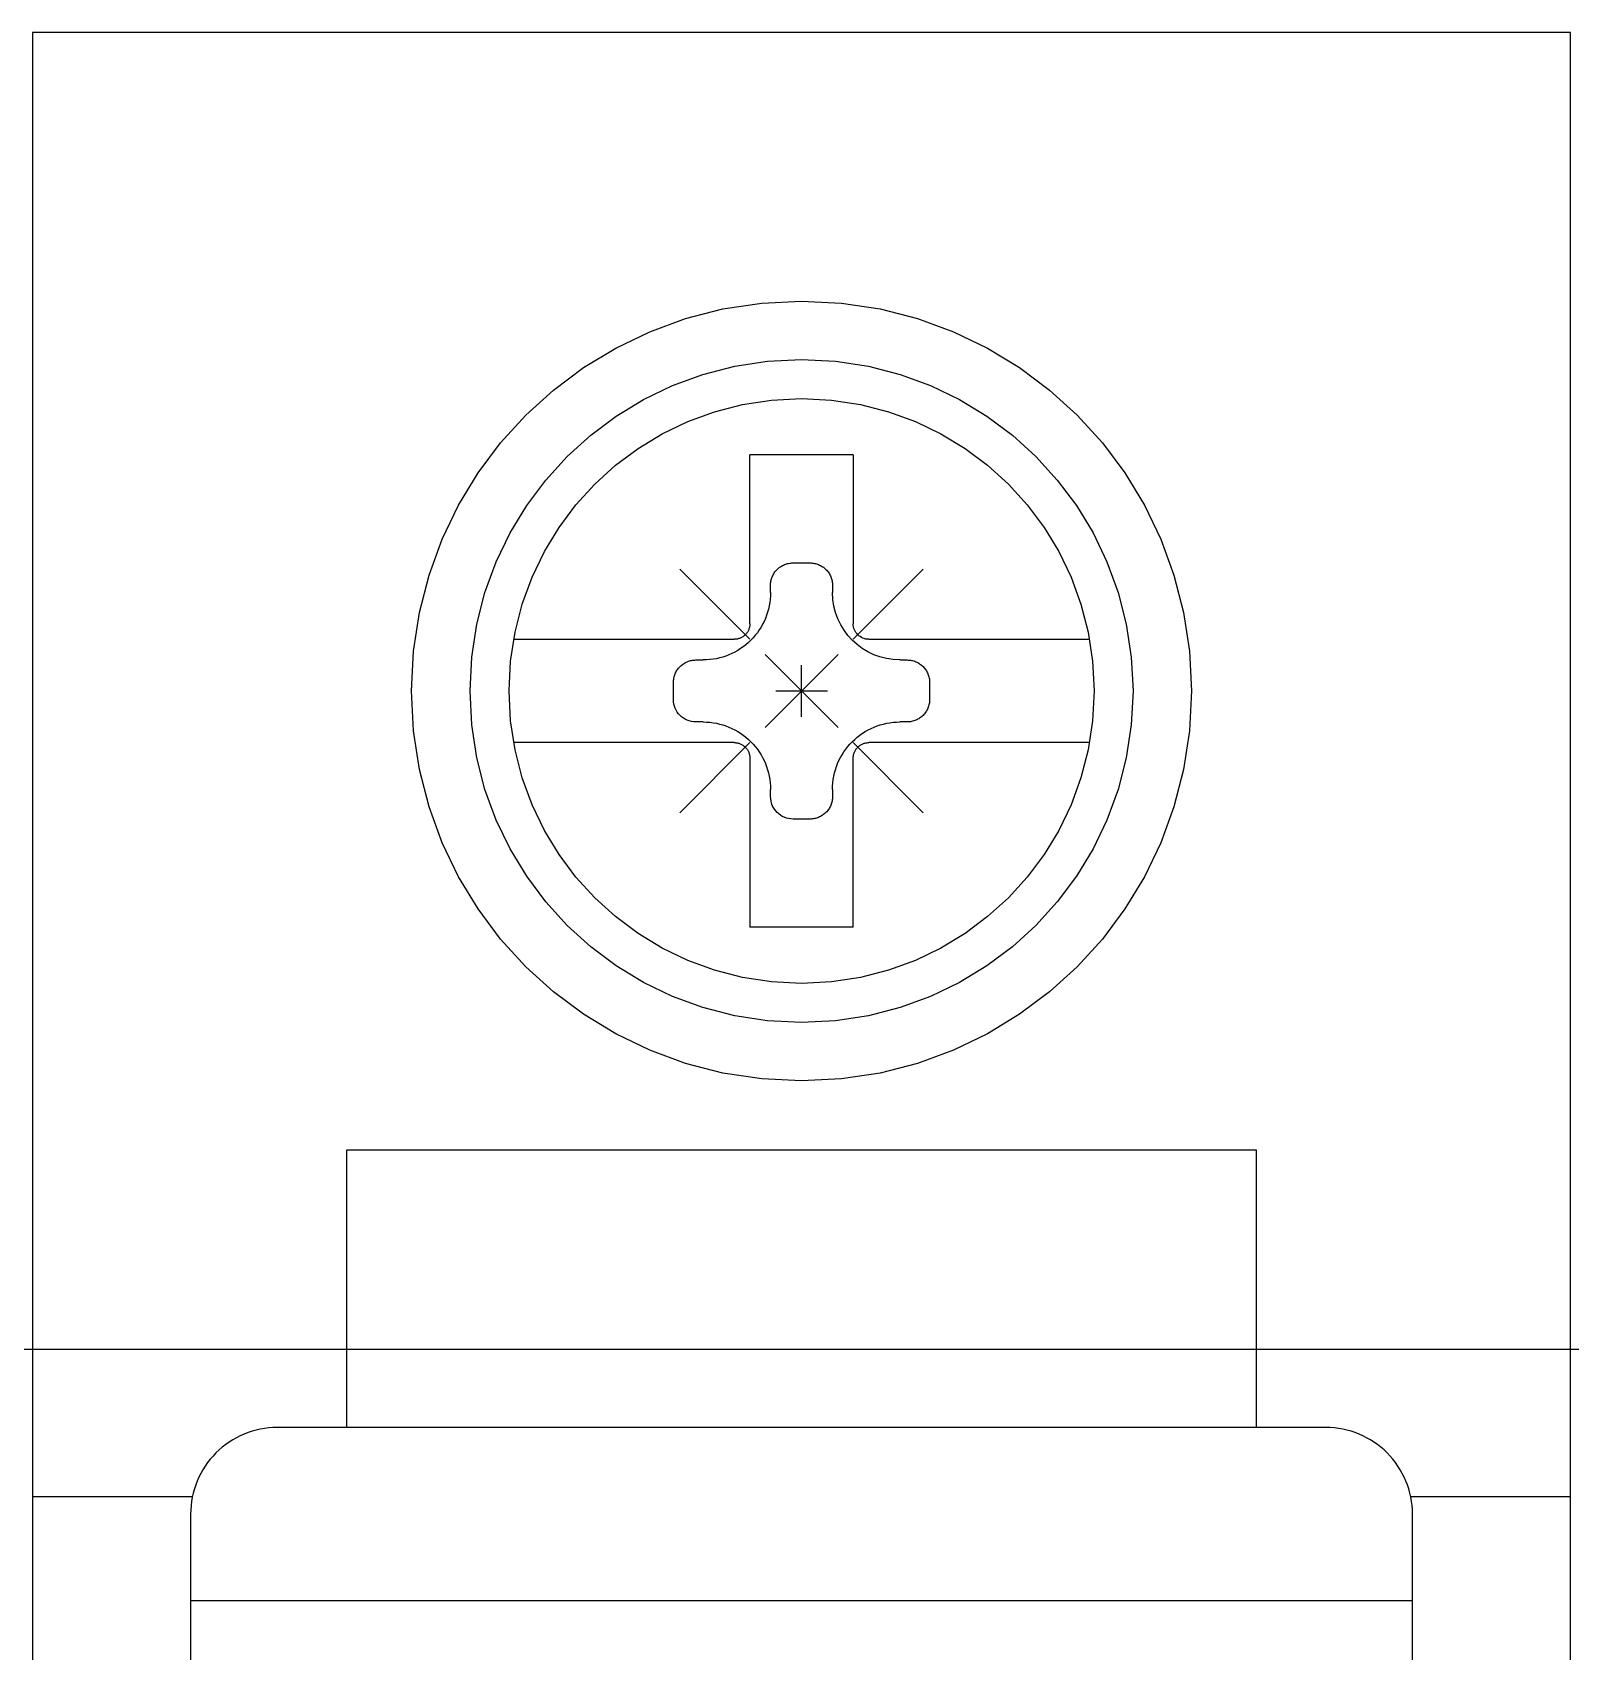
# Model space of a CAD drawing. Header units: millimetres. Extents: x -4798 to 103231, y 23514 to 54248.
# Drawn here: x -942.01 to -924.04, y 41265.36 to 41284.28 of the extents above; entities that cross this region are included whole.
import ezdxf

# ---------------------------------------------------------------- set-up
doc = ezdxf.new("R2010")
doc.units = ezdxf.units.MM
doc.header["$LTSCALE"] = 3
doc.layers.add('@.VISIBLE', color=7, linetype='Continuous')

# ---------------------------------------------------------------- blocks, each defined once
blk = doc.blocks.new('*U78')
at = {"layer": '@.VISIBLE'}
blk.add_line((28, 25), (678, 25), dxfattribs=at)
blk = doc.blocks.new('*U40')
for p, q in [((-26.958, 0), (-26.958, 79.4816)), ((-26.958, 79.4816), (-8.986, 79.4816)), ((-8.986, 79.4816), (-8.986, 0)), ((-18.8904, 76.2504), (-19.3271, 76.1382)), ((-18.438, 76.3194), (-18.8904, 76.2504)), ((-17.972, 76.3428), (-18.438, 76.3194)), ((-17.5063, 76.3194), (-17.972, 76.3428)), ((-17.972, 76.3428), (-17.972, 76.3428)), ((-17.0538, 76.2504), (-17.5063, 76.3194)), ((-16.6173, 76.1382), (-17.0538, 76.2504)), ((-19.3271, 76.1382), (-19.7456, 75.9849)), ((-16.1986, 75.9849), (-16.6173, 76.1382)), ((-19.7456, 75.9849), (-20.144, 75.7931)), ((-15.8004, 75.7931), (-16.1986, 75.9849)), ((-20.144, 75.7931), (-20.5196, 75.5649)), ((-15.4247, 75.5649), (-15.8004, 75.7931)), ((-20.5196, 75.5649), (-20.8704, 75.3026)), ((-18.7526, 75.5808), (-19.1238, 75.4854)), ((-18.3681, 75.6395), (-18.7526, 75.5808)), ((-17.972, 75.6594), (-18.3681, 75.6395)), ((-17.5762, 75.6395), (-17.972, 75.6594)), ((-17.972, 75.6594), (-17.972, 75.6594)), ((-17.1916, 75.5808), (-17.5762, 75.6395)), ((-16.8205, 75.4854), (-17.1916, 75.5808)), ((-15.074, 75.3026), (-15.4247, 75.5649)), ((-20.8704, 75.3026), (-21.1938, 75.0084)), ((-19.4796, 75.3551), (-19.8183, 75.1921)), ((-19.1238, 75.4854), (-19.4796, 75.3551)), ((-16.4646, 75.3551), (-16.8205, 75.4854)), ((-16.1262, 75.1921), (-16.4646, 75.3551)), ((-14.7503, 75.0084), (-15.074, 75.3026)), ((-19.8183, 75.1921), (-20.1375, 74.998)), ((-18.6609, 75.1343), (-18.9884, 75.0502)), ((-18.3216, 75.1862), (-18.6609, 75.1343)), ((-17.972, 75.2037), (-18.3216, 75.1862)), ((-17.6227, 75.1862), (-17.972, 75.2037)), ((-17.972, 75.2037), (-17.972, 75.2037)), ((-17.2834, 75.1343), (-17.6227, 75.1862)), ((-16.956, 75.0502), (-17.2834, 75.1343)), ((-15.8069, 74.998), (-16.1262, 75.1921)), ((-21.1938, 75.0084), (-21.488, 74.685)), ((-20.1375, 74.998), (-20.4357, 74.7751)), ((-19.3023, 74.9352), (-19.6011, 74.7914)), ((-18.9884, 75.0502), (-19.3023, 74.9352)), ((-16.642, 74.9352), (-16.956, 75.0502)), ((-16.3434, 74.7914), (-16.642, 74.9352)), ((-15.5087, 74.7751), (-15.8069, 74.998)), ((-14.4564, 74.6849), (-14.7503, 75.0084)), ((-20.4357, 74.7751), (-20.7106, 74.5251)), ((-19.6011, 74.7914), (-19.8828, 74.6202)), ((-16.0615, 74.6202), (-16.3434, 74.7914)), ((-15.2336, 74.5251), (-15.5087, 74.7751)), ((-21.488, 74.685), (-21.7503, 74.3342)), ((-19.8828, 74.6202), (-20.1459, 74.4236)), ((-15.7984, 74.4236), (-16.0615, 74.6202)), ((-14.194, 74.3341), (-14.4564, 74.6849)), ((-20.7106, 74.5251), (-20.9606, 74.2502)), ((-20.1459, 74.4236), (-20.3884, 74.2029)), ((-18.5753, 74.5444), (-18.5753, 72.5724)), ((-18.5753, 74.5444), (-17.3687, 74.5444)), ((-17.3687, 72.5724), (-17.3687, 74.5444)), ((-15.5557, 74.2029), (-15.7984, 74.4236)), ((-14.9837, 74.2502), (-15.2336, 74.5251)), ((-21.7503, 74.3342), (-21.9785, 73.9586)), ((-20.9606, 74.2502), (-21.1835, 73.952)), ((-20.3884, 74.2029), (-20.6091, 73.9604)), ((-15.3352, 73.9604), (-15.5557, 74.2029)), ((-14.7607, 73.952), (-14.9837, 74.2502)), ((-13.9658, 73.9585), (-14.194, 74.3341)), ((-21.9785, 73.9586), (-22.1703, 73.5602)), ((-21.1835, 73.952), (-21.3776, 73.6328)), ((-20.6091, 73.9604), (-20.8057, 73.6973)), ((-15.1385, 73.6973), (-15.3352, 73.9604)), ((-14.5668, 73.6328), (-14.7607, 73.952)), ((-13.7738, 73.5601), (-13.9658, 73.9585)), ((-21.3776, 73.6328), (-21.5406, 73.2941)), ((-20.8057, 73.6973), (-20.9769, 73.4156)), ((-14.9674, 73.4156), (-15.1385, 73.6973)), ((-14.4036, 73.2941), (-14.5668, 73.6328)), ((-22.1703, 73.5602), (-22.3236, 73.1417)), ((-20.9769, 73.4156), (-21.1207, 73.1168)), ((-14.8234, 73.1168), (-14.9674, 73.4156)), ((-13.6207, 73.1416), (-13.7738, 73.5601)), ((-21.5406, 73.2941), (-21.6709, 72.9383)), ((-18.2379, 73.2237), (-18.2478, 73.2153)), ((-18.2278, 73.2318), (-18.2379, 73.2237)), ((-18.2172, 73.239), (-18.2278, 73.2318)), ((-18.2065, 73.246), (-18.2172, 73.239)), ((-18.1953, 73.2523), (-18.2065, 73.246)), ((-18.1838, 73.258), (-18.1953, 73.2523)), ((-18.172, 73.2631), (-18.1838, 73.258)), ((-18.1601, 73.2679), (-18.172, 73.2631)), ((-18.1479, 73.2718), (-18.1601, 73.2679)), ((-18.1356, 73.2753), (-18.1479, 73.2718)), ((-18.123, 73.278), (-18.1356, 73.2753)), ((-18.1104, 73.2803), (-18.123, 73.278)), ((-18.0975, 73.2818), (-18.1104, 73.2803)), ((-18.0846, 73.2827), (-18.0975, 73.2818)), ((-18.0715, 73.283), (-18.0846, 73.2827)), ((-17.8724, 73.283), (-18.0715, 73.283)), ((-18.0715, 73.283), (-18.0715, 73.283)), ((-17.8595, 73.2827), (-17.8724, 73.283)), ((-17.8465, 73.2818), (-17.8595, 73.2827)), ((-17.8338, 73.2803), (-17.8465, 73.2818)), ((-17.821, 73.278), (-17.8338, 73.2803)), ((-17.8086, 73.2753), (-17.821, 73.278)), ((-17.7962, 73.2718), (-17.8086, 73.2753)), ((-17.7841, 73.2679), (-17.7962, 73.2718)), ((-17.772, 73.2631), (-17.7841, 73.2679)), ((-17.7604, 73.258), (-17.772, 73.2631)), ((-17.7489, 73.2523), (-17.7604, 73.258)), ((-17.7378, 73.246), (-17.7489, 73.2523)), ((-17.7268, 73.239), (-17.7378, 73.246)), ((-17.7164, 73.2318), (-17.7268, 73.239)), ((-17.7061, 73.2237), (-17.7164, 73.2318)), ((-17.6963, 73.2153), (-17.7061, 73.2237)), ((-14.2734, 72.9383), (-14.4036, 73.2941)), ((-22.3236, 73.1417), (-22.4358, 72.705)), ((-21.1207, 73.1168), (-21.2357, 72.8029)), ((-19.3943, 73.2092), (-18.5754, 72.3902)), ((-18.3337, 73.0337), (-18.334, 73.0206)), ((-18.3328, 73.0466), (-18.3337, 73.0337)), ((-18.3313, 73.0595), (-18.3328, 73.0466)), ((-18.329, 73.0721), (-18.3313, 73.0595)), ((-18.3263, 73.0847), (-18.329, 73.0721)), ((-18.3228, 73.097), (-18.3263, 73.0847)), ((-18.3189, 73.1092), (-18.3228, 73.097)), ((-18.3141, 73.1211), (-18.3189, 73.1092)), ((-18.309, 73.1329), (-18.3141, 73.1211)), ((-18.3033, 73.1444), (-18.309, 73.1329)), ((-18.297, 73.1556), (-18.3033, 73.1444)), ((-18.29, 73.1663), (-18.297, 73.1556)), ((-18.2827, 73.1769), (-18.29, 73.1663)), ((-18.2746, 73.187), (-18.2827, 73.1769)), ((-18.2662, 73.1969), (-18.2746, 73.187)), ((-18.2571, 73.2062), (-18.2662, 73.1969)), ((-18.2478, 73.2153), (-18.2571, 73.2062)), ((-18.2571, 73.2062), (-18.2571, 73.2062)), ((-17.6868, 73.2062), (-17.6963, 73.2153)), ((-17.6779, 73.1969), (-17.6868, 73.2062)), ((-17.6868, 73.2062), (-17.6868, 73.2062)), ((-17.6695, 73.187), (-17.6779, 73.1969)), ((-17.6616, 73.1769), (-17.6695, 73.187)), ((-17.6541, 73.1663), (-17.6616, 73.1769)), ((-17.6473, 73.1556), (-17.6541, 73.1663)), ((-17.641, 73.1444), (-17.6473, 73.1556)), ((-17.6353, 73.1329), (-17.641, 73.1444)), ((-17.63, 73.1211), (-17.6353, 73.1329)), ((-17.6255, 73.1092), (-17.63, 73.1211)), ((-17.6214, 73.097), (-17.6255, 73.1092)), ((-17.6181, 73.0847), (-17.6214, 73.097)), ((-17.6151, 73.0721), (-17.6181, 73.0847)), ((-17.613, 73.0595), (-17.6151, 73.0721)), ((-17.6113, 73.0466), (-17.613, 73.0595)), ((-17.6104, 73.0337), (-17.6113, 73.0466)), ((-17.6099, 73.0206), (-17.6104, 73.0337)), ((-17.3685, 72.3902), (-16.5497, 73.2092)), ((-14.7087, 72.8029), (-14.8234, 73.1168)), ((-13.5083, 72.7049), (-13.6207, 73.1416)), ((-21.6709, 72.9383), (-21.7663, 72.5671)), ((-18.3501, 72.7775), (-18.3382, 72.8557)), ((-18.3382, 72.8557), (-18.334, 72.936)), ((-18.334, 73.0206), (-18.334, 72.936)), ((-17.6099, 72.936), (-17.6099, 73.0206)), ((-17.6099, 73.0206), (-17.6099, 73.0206)), ((-17.6099, 72.936), (-17.6099, 72.936)), ((-17.6099, 72.936), (-17.609, 72.8971)), ((-17.609, 72.8971), (-17.6062, 72.8583)), ((-17.6062, 72.8583), (-17.6014, 72.8199)), ((-14.1779, 72.5671), (-14.2734, 72.9383)), ((-22.4358, 72.705), (-22.5049, 72.2526)), ((-21.2357, 72.8029), (-21.3198, 72.4754)), ((-18.396, 72.6296), (-18.3696, 72.7021)), ((-18.3696, 72.7021), (-18.3501, 72.7775)), ((-17.6014, 72.8199), (-17.5948, 72.7818)), ((-17.5948, 72.7818), (-17.5864, 72.7443)), ((-17.5864, 72.7443), (-17.5761, 72.7072)), ((-17.5761, 72.7072), (-17.5641, 72.6708)), ((-17.5641, 72.6708), (-17.5501, 72.6348)), ((-14.6244, 72.4754), (-14.7087, 72.8029)), ((-13.4393, 72.2525), (-13.5083, 72.7049)), ((-21.7663, 72.5671), (-21.8249, 72.1826)), ((-21.3198, 72.4754), (-21.3717, 72.1361)), ((-18.6172, 72.4567), (-18.6067, 72.4707)), ((-18.6067, 72.4707), (-18.5976, 72.4858)), ((-18.5976, 72.4858), (-18.5898, 72.5016)), ((-18.5898, 72.5016), (-18.5837, 72.5185)), ((-18.5837, 72.5185), (-18.5791, 72.5359)), ((-18.5791, 72.5359), (-18.5764, 72.5539)), ((-18.5764, 72.5539), (-18.5753, 72.5724)), ((-18.5139, 72.4354), (-18.4686, 72.4959)), ((-18.4686, 72.4959), (-18.4292, 72.5609)), ((-18.4292, 72.5609), (-18.396, 72.6296)), ((-17.5501, 72.6348), (-17.5347, 72.5998)), ((-17.5347, 72.5998), (-17.5174, 72.5654)), ((-17.5174, 72.5654), (-17.4985, 72.532)), ((-17.4985, 72.532), (-17.4778, 72.4993)), ((-17.4778, 72.4993), (-17.4557, 72.4678)), ((-17.4557, 72.4678), (-17.4318, 72.4372)), ((-17.3687, 72.5724), (-17.3687, 72.5724)), ((-17.3687, 72.5724), (-17.3686, 72.5635)), ((-17.3686, 72.5635), (-17.3679, 72.5545)), ((-17.3679, 72.5545), (-17.3669, 72.5457)), ((-17.3669, 72.5457), (-17.3652, 72.5368)), ((-17.3652, 72.5368), (-17.3634, 72.5282)), ((-17.3634, 72.5282), (-17.361, 72.5195)), ((-17.361, 72.5195), (-17.3582, 72.5111)), ((-17.3582, 72.5111), (-17.3549, 72.5027)), ((-17.3549, 72.5027), (-17.3515, 72.4948)), ((-17.3515, 72.4948), (-17.3474, 72.4868)), ((-17.3474, 72.4868), (-17.3431, 72.4791)), ((-17.3431, 72.4791), (-17.3382, 72.4714)), ((-17.3382, 72.4714), (-17.3331, 72.4642)), ((-17.3331, 72.4642), (-17.3275, 72.4571)), ((-14.5725, 72.1361), (-14.6244, 72.4754)), ((-14.1193, 72.1826), (-14.1779, 72.5671)), ((-18.7576, 72.3902), (-21.3355, 72.3902)), ((-18.7576, 72.3902), (-18.7391, 72.3913)), ((-18.7576, 72.3902), (-18.7576, 72.3902)), ((-18.7462, 72.2439), (-18.6812, 72.2833)), ((-18.7391, 72.3913), (-18.7211, 72.394)), ((-18.7211, 72.394), (-18.7037, 72.3985)), ((-18.7037, 72.3985), (-18.6868, 72.4046)), ((-18.6868, 72.4046), (-18.671, 72.4124)), ((-18.6812, 72.2833), (-18.6207, 72.3287)), ((-18.671, 72.4124), (-18.6559, 72.4215)), ((-18.6559, 72.4215), (-18.6419, 72.432)), ((-18.6419, 72.432), (-18.6288, 72.4436)), ((-18.6288, 72.4436), (-18.6172, 72.4567)), ((-18.6207, 72.3287), (-18.5646, 72.3794)), ((-18.5646, 72.3794), (-18.5139, 72.4354)), ((-17.4318, 72.4372), (-17.4064, 72.4078)), ((-17.4064, 72.4078), (-17.3793, 72.3793)), ((-17.3793, 72.3793), (-17.3793, 72.3793)), ((-17.3793, 72.3793), (-17.3511, 72.3525)), ((-17.3511, 72.3525), (-17.3217, 72.3271)), ((-17.3275, 72.4571), (-17.3217, 72.4503)), ((-17.3217, 72.4503), (-17.3153, 72.4436)), ((-17.3217, 72.3271), (-17.2912, 72.3034)), ((-17.3153, 72.4436), (-17.3153, 72.4436)), ((-17.3153, 72.4436), (-17.3089, 72.4375)), ((-17.3089, 72.4375), (-17.3021, 72.4316)), ((-17.3021, 72.4316), (-17.295, 72.4261)), ((-17.295, 72.4261), (-17.2876, 72.4209)), ((-17.2912, 72.3034), (-17.2595, 72.2811)), ((-17.2876, 72.4209), (-17.2802, 72.4162)), ((-17.2802, 72.4162), (-17.2724, 72.4118)), ((-17.2724, 72.4118), (-17.2644, 72.4078)), ((-17.2644, 72.4078), (-17.2562, 72.4041)), ((-17.2595, 72.2811), (-17.227, 72.2605)), ((-17.2562, 72.4041), (-17.248, 72.401)), ((-17.248, 72.401), (-17.2396, 72.3982)), ((-17.2396, 72.3982), (-17.231, 72.3959)), ((-17.231, 72.3959), (-17.2222, 72.3938)), ((-17.2222, 72.3938), (-17.2135, 72.3923)), ((-17.2135, 72.3923), (-17.2045, 72.3911)), ((-17.2045, 72.3911), (-17.1955, 72.3905)), ((-17.1955, 72.3905), (-17.1864, 72.3902)), ((-14.6085, 72.3902), (-17.1864, 72.3902)), ((-22.5049, 72.2526), (-22.5283, 71.7866)), ((-21.8249, 72.1826), (-21.8448, 71.7865)), ((-21.3717, 72.1361), (-21.3892, 71.7865)), ((-19.3725, 72.0893), (-19.3823, 72.0809)), ((-19.3624, 72.0974), (-19.3725, 72.0893)), ((-19.3518, 72.1047), (-19.3624, 72.0974)), ((-19.3411, 72.1117), (-19.3518, 72.1047)), ((-19.3299, 72.118), (-19.3411, 72.1117)), ((-19.3184, 72.1237), (-19.3299, 72.118)), ((-19.3066, 72.1288), (-19.3184, 72.1237)), ((-19.2947, 72.1336), (-19.3066, 72.1288)), ((-19.2825, 72.1375), (-19.2947, 72.1336)), ((-19.2702, 72.141), (-19.2825, 72.1375)), ((-19.2576, 72.1437), (-19.2702, 72.141)), ((-19.245, 72.146), (-19.2576, 72.1437)), ((-19.2321, 72.1475), (-19.245, 72.146)), ((-19.2192, 72.1484), (-19.2321, 72.1475)), ((-19.2061, 72.1487), (-19.2192, 72.1484)), ((-19.1213, 72.1487), (-19.2061, 72.1487)), ((-19.2061, 72.1487), (-19.2061, 72.1487)), ((-19.1213, 72.1487), (-19.041, 72.1529)), ((-19.1213, 72.1487), (-19.1213, 72.1487)), ((-19.041, 72.1529), (-18.9628, 72.1648)), ((-18.9628, 72.1648), (-18.8874, 72.1843)), ((-18.8874, 72.1843), (-18.8149, 72.2107)), ((-18.8149, 72.2107), (-18.7462, 72.2439)), ((-18.3986, 72.2133), (-17.5453, 71.3598)), ((-18.3986, 71.3598), (-17.5453, 72.2133)), ((-17.9719, 71.4848), (-17.972, 72.0883)), ((-17.227, 72.2605), (-17.1935, 72.2416)), ((-17.1935, 72.2416), (-17.1592, 72.2243)), ((-17.1592, 72.2243), (-17.124, 72.2087)), ((-17.124, 72.2087), (-17.0883, 72.1949)), ((-17.0883, 72.1949), (-17.0518, 72.1829)), ((-17.0518, 72.1829), (-17.0148, 72.1727)), ((-17.0148, 72.1727), (-16.977, 72.164)), ((-16.977, 72.164), (-16.9391, 72.1574)), ((-16.9391, 72.1574), (-16.9005, 72.1526)), ((-16.9005, 72.1526), (-16.8617, 72.1498)), ((-16.8617, 72.1498), (-16.8226, 72.1487)), ((-16.7379, 72.1487), (-16.8226, 72.1487)), ((-16.725, 72.1484), (-16.7379, 72.1487)), ((-16.712, 72.1475), (-16.725, 72.1484)), ((-16.6993, 72.146), (-16.712, 72.1475)), ((-16.6865, 72.1437), (-16.6993, 72.146)), ((-16.6741, 72.141), (-16.6865, 72.1437)), ((-16.6617, 72.1375), (-16.6741, 72.141)), ((-16.6496, 72.1336), (-16.6617, 72.1375)), ((-16.6375, 72.1288), (-16.6496, 72.1336)), ((-16.6259, 72.1237), (-16.6375, 72.1288)), ((-16.6144, 72.118), (-16.6259, 72.1237)), ((-16.6033, 72.1117), (-16.6144, 72.118)), ((-16.5923, 72.1047), (-16.6033, 72.1117)), ((-16.5819, 72.0974), (-16.5923, 72.1047)), ((-16.5716, 72.0893), (-16.5819, 72.0974)), ((-16.5618, 72.0809), (-16.5716, 72.0893)), ((-14.5548, 71.7865), (-14.5725, 72.1361)), ((-14.0992, 71.7865), (-14.1193, 72.1826)), ((-13.4157, 71.7865), (-13.4393, 72.2525)), ((-19.4682, 71.8994), (-19.4685, 71.8863)), ((-19.4673, 71.9123), (-19.4682, 71.8994)), ((-19.4658, 71.9252), (-19.4673, 71.9123)), ((-19.4635, 71.9378), (-19.4658, 71.9252)), ((-19.4608, 71.9504), (-19.4635, 71.9378)), ((-19.4573, 71.9627), (-19.4608, 71.9504)), ((-19.4534, 71.9749), (-19.4573, 71.9627)), ((-19.4486, 71.9868), (-19.4534, 71.9749)), ((-19.4435, 71.9986), (-19.4486, 71.9868)), ((-19.4378, 72.0101), (-19.4435, 71.9986)), ((-19.4315, 72.0213), (-19.4378, 72.0101)), ((-19.4245, 72.032), (-19.4315, 72.0213)), ((-19.4172, 72.0426), (-19.4245, 72.032)), ((-19.4091, 72.0527), (-19.4172, 72.0426)), ((-19.4007, 72.0625), (-19.4091, 72.0527)), ((-19.3916, 72.0718), (-19.4007, 72.0625)), ((-19.3823, 72.0809), (-19.3916, 72.0718)), ((-19.3916, 72.0718), (-19.3916, 72.0718)), ((-16.5523, 72.0718), (-16.5618, 72.0809)), ((-16.5434, 72.0625), (-16.5523, 72.0718)), ((-16.5523, 72.0718), (-16.5523, 72.0718)), ((-16.535, 72.0527), (-16.5434, 72.0625)), ((-16.5271, 72.0426), (-16.535, 72.0527)), ((-16.5196, 72.032), (-16.5271, 72.0426)), ((-16.5128, 72.0213), (-16.5196, 72.032)), ((-16.5065, 72.0101), (-16.5128, 72.0213)), ((-16.5008, 71.9986), (-16.5065, 72.0101)), ((-16.4954, 71.9868), (-16.5008, 71.9986)), ((-16.4909, 71.9749), (-16.4954, 71.9868)), ((-16.4869, 71.9627), (-16.4909, 71.9749)), ((-16.4836, 71.9504), (-16.4869, 71.9627)), ((-16.4806, 71.9378), (-16.4836, 71.9504)), ((-16.4785, 71.9252), (-16.4806, 71.9378)), ((-16.4768, 71.9123), (-16.4785, 71.9252)), ((-16.4759, 71.8994), (-16.4768, 71.9123)), ((-16.4754, 71.8863), (-16.4759, 71.8994)), ((-22.5283, 71.7866), (-22.5283, 71.7866)), ((-22.5283, 71.7866), (-22.5049, 71.3209)), ((-21.8448, 71.7865), (-21.8448, 71.7865)), ((-21.8448, 71.7865), (-21.8249, 71.3907)), ((-21.3892, 71.7865), (-21.3892, 71.7865)), ((-21.3892, 71.7865), (-21.3717, 71.4372)), ((-19.4685, 71.8863), (-19.4685, 71.6868)), ((-17.6702, 71.7866), (-18.2737, 71.7865)), ((-16.4754, 71.6868), (-16.4754, 71.8863)), ((-16.4754, 71.8863), (-16.4754, 71.8863)), ((-14.5725, 71.4372), (-14.5548, 71.7865)), ((-14.5548, 71.7865), (-14.5548, 71.7865)), ((-14.1193, 71.3907), (-14.0992, 71.7865)), ((-14.0992, 71.7865), (-14.0992, 71.7865)), ((-13.4393, 71.3208), (-13.4157, 71.7865)), ((-13.4157, 71.7865), (-13.4157, 71.7865)), ((-19.4685, 71.6868), (-19.4685, 71.6868)), ((-19.4685, 71.6868), (-19.4682, 71.6739)), ((-19.4682, 71.6739), (-19.4673, 71.661)), ((-19.4673, 71.661), (-19.4658, 71.6483)), ((-19.4658, 71.6483), (-19.4635, 71.6355)), ((-19.4635, 71.6355), (-19.4608, 71.6231)), ((-19.4608, 71.6231), (-19.4573, 71.6107)), ((-19.4573, 71.6107), (-19.4534, 71.5986)), ((-19.4534, 71.5986), (-19.4486, 71.5865)), ((-19.4486, 71.5865), (-19.4435, 71.5749)), ((-19.4435, 71.5749), (-19.4378, 71.5634)), ((-19.4378, 71.5634), (-19.4315, 71.5523)), ((-19.4315, 71.5523), (-19.4245, 71.5413)), ((-19.4245, 71.5413), (-19.4172, 71.5309)), ((-19.4172, 71.5309), (-19.4091, 71.5206)), ((-19.4091, 71.5206), (-19.4007, 71.5108)), ((-16.5523, 71.5013), (-16.5355, 71.5201)), ((-16.5355, 71.5201), (-16.5204, 71.5403)), ((-16.5204, 71.5403), (-16.5073, 71.562)), ((-16.5073, 71.562), (-16.4961, 71.5848)), ((-16.4961, 71.5848), (-16.4874, 71.609)), ((-16.4874, 71.609), (-16.4808, 71.6341)), ((-16.4808, 71.6341), (-16.4769, 71.6601)), ((-16.4769, 71.6601), (-16.4754, 71.6868)), ((-21.8249, 71.3907), (-21.7663, 71.0061)), ((-21.3717, 71.4372), (-21.3198, 71.0979)), ((-19.4007, 71.5108), (-19.3916, 71.5013)), ((-19.3916, 71.5013), (-19.3916, 71.5013)), ((-19.3916, 71.5013), (-19.3823, 71.4924)), ((-19.3823, 71.4924), (-19.3725, 71.484)), ((-19.3725, 71.484), (-19.3624, 71.4761)), ((-19.3624, 71.4761), (-19.3518, 71.4686)), ((-19.3518, 71.4686), (-19.3411, 71.4618)), ((-19.3411, 71.4618), (-19.3299, 71.4555)), ((-19.3299, 71.4555), (-19.3184, 71.4498)), ((-19.3184, 71.4498), (-19.3066, 71.4444)), ((-19.3066, 71.4444), (-19.2947, 71.4399)), ((-19.2947, 71.4399), (-19.2825, 71.4359)), ((-19.2825, 71.4359), (-19.2702, 71.4326)), ((-19.2702, 71.4326), (-19.2576, 71.4296)), ((-19.2576, 71.4296), (-19.245, 71.4275)), ((-19.245, 71.4275), (-19.2321, 71.4258)), ((-19.2321, 71.4258), (-19.2192, 71.4249)), ((-19.2192, 71.4249), (-19.2061, 71.4244)), ((-19.2061, 71.4244), (-19.1213, 71.4244)), ((-19.0824, 71.4235), (-19.1213, 71.4244)), ((-19.0436, 71.4207), (-19.0824, 71.4235)), ((-19.0052, 71.4159), (-19.0436, 71.4207)), ((-18.9671, 71.4092), (-19.0052, 71.4159)), ((-18.9296, 71.4008), (-18.9671, 71.4092)), ((-18.8925, 71.3905), (-18.9296, 71.4008)), ((-18.8561, 71.3785), (-18.8925, 71.3905)), ((-18.8201, 71.3645), (-18.8561, 71.3785)), ((-18.7851, 71.3491), (-18.8201, 71.3645)), ((-18.7507, 71.3318), (-18.7851, 71.3491)), ((-18.7173, 71.3129), (-18.7507, 71.3318)), ((-17.1935, 71.3318), (-17.227, 71.3129)), ((-17.1592, 71.3491), (-17.1935, 71.3318)), ((-17.124, 71.3645), (-17.1592, 71.3491)), ((-17.0883, 71.3785), (-17.124, 71.3645)), ((-17.0518, 71.3905), (-17.0883, 71.3785)), ((-17.0148, 71.4008), (-17.0518, 71.3905)), ((-16.977, 71.4092), (-17.0148, 71.4008)), ((-16.9391, 71.4159), (-16.977, 71.4092)), ((-16.9005, 71.4207), (-16.9391, 71.4159)), ((-16.8617, 71.4235), (-16.9005, 71.4207)), ((-16.8226, 71.4244), (-16.8617, 71.4235)), ((-16.8226, 71.4244), (-16.7379, 71.4244)), ((-16.8226, 71.4244), (-16.8226, 71.4244)), ((-16.7379, 71.4244), (-16.7112, 71.4259)), ((-16.7379, 71.4244), (-16.7379, 71.4244)), ((-16.7112, 71.4259), (-16.6851, 71.4298)), ((-16.6851, 71.4298), (-16.66, 71.4364)), ((-16.66, 71.4364), (-16.6358, 71.4451)), ((-16.6358, 71.4451), (-16.613, 71.4563)), ((-16.613, 71.4563), (-16.5913, 71.4694)), ((-16.5913, 71.4694), (-16.5711, 71.4845)), ((-16.5711, 71.4845), (-16.5523, 71.5013)), ((-14.6244, 71.0979), (-14.5725, 71.4372)), ((-14.1779, 71.0061), (-14.1193, 71.3907)), ((-22.5049, 71.3209), (-22.4359, 70.8684)), ((-21.3355, 71.1829), (-18.7576, 71.1829)), ((-19.3943, 70.3639), (-18.5754, 71.1829)), ((-18.7488, 71.1828), (-18.7576, 71.1829)), ((-18.7398, 71.1821), (-18.7488, 71.1828)), ((-18.731, 71.1811), (-18.7398, 71.1821)), ((-18.722, 71.1794), (-18.731, 71.1811)), ((-18.7134, 71.1776), (-18.722, 71.1794)), ((-18.6846, 71.2922), (-18.7173, 71.3129)), ((-18.7047, 71.1752), (-18.7134, 71.1776)), ((-18.6963, 71.1724), (-18.7047, 71.1752)), ((-18.6879, 71.1691), (-18.6963, 71.1724)), ((-18.68, 71.1657), (-18.6879, 71.1691)), ((-18.653, 71.2701), (-18.6846, 71.2922)), ((-18.672, 71.1616), (-18.68, 71.1657)), ((-18.6643, 71.1573), (-18.672, 71.1616)), ((-18.6566, 71.1524), (-18.6643, 71.1573)), ((-18.6493, 71.1474), (-18.6566, 71.1524)), ((-18.6224, 71.2462), (-18.653, 71.2701)), ((-18.6422, 71.1418), (-18.6493, 71.1474)), ((-18.6354, 71.136), (-18.6422, 71.1418)), ((-18.593, 71.2209), (-18.6224, 71.2462)), ((-18.5646, 71.1938), (-18.593, 71.2209)), ((-18.5378, 71.1656), (-18.5646, 71.1938)), ((-18.5646, 71.1938), (-18.5646, 71.1938)), ((-18.5124, 71.1361), (-18.5378, 71.1656)), ((-17.4064, 71.1656), (-17.4318, 71.1361)), ((-17.3793, 71.1938), (-17.4064, 71.1656)), ((-17.3511, 71.2209), (-17.3793, 71.1938)), ((-17.3793, 71.1938), (-17.3793, 71.1938)), ((-17.3685, 71.1829), (-16.5497, 70.3639)), ((-17.3217, 71.2462), (-17.3511, 71.2209)), ((-17.2912, 71.2701), (-17.3217, 71.2462)), ((-17.3021, 71.1418), (-17.3089, 71.136)), ((-17.295, 71.1474), (-17.3021, 71.1418)), ((-17.2876, 71.1524), (-17.295, 71.1474)), ((-17.2595, 71.2922), (-17.2912, 71.2701)), ((-17.2802, 71.1573), (-17.2876, 71.1524)), ((-17.2724, 71.1616), (-17.2802, 71.1573)), ((-17.2644, 71.1657), (-17.2724, 71.1616)), ((-17.2562, 71.1691), (-17.2644, 71.1657)), ((-17.227, 71.3129), (-17.2595, 71.2922)), ((-17.248, 71.1724), (-17.2562, 71.1691)), ((-17.2396, 71.1752), (-17.248, 71.1724)), ((-17.231, 71.1776), (-17.2396, 71.1752)), ((-17.2222, 71.1794), (-17.231, 71.1776)), ((-17.2135, 71.1811), (-17.2222, 71.1794)), ((-17.2045, 71.1821), (-17.2135, 71.1811)), ((-17.1955, 71.1828), (-17.2045, 71.1821)), ((-17.1864, 71.1829), (-17.1955, 71.1828)), ((-17.1864, 71.1829), (-17.1864, 71.1829)), ((-17.1864, 71.1829), (-14.6085, 71.1829)), ((-13.5083, 70.8683), (-13.4393, 71.3208)), ((-21.7663, 71.0061), (-21.6709, 70.635)), ((-21.3198, 71.0979), (-21.2357, 70.7705)), ((-18.6287, 71.1296), (-18.6354, 71.136)), ((-18.6226, 71.1232), (-18.6287, 71.1296)), ((-18.6287, 71.1296), (-18.6287, 71.1296)), ((-18.6167, 71.1164), (-18.6226, 71.1232)), ((-18.6112, 71.1093), (-18.6167, 71.1164)), ((-18.606, 71.1019), (-18.6112, 71.1093)), ((-18.6013, 71.0945), (-18.606, 71.1019)), ((-18.5969, 71.0867), (-18.6013, 71.0945)), ((-18.5929, 71.0787), (-18.5969, 71.0867)), ((-18.5892, 71.0705), (-18.5929, 71.0787)), ((-18.5861, 71.0623), (-18.5892, 71.0705)), ((-18.5833, 71.0539), (-18.5861, 71.0623)), ((-18.581, 71.0453), (-18.5833, 71.0539)), ((-18.5789, 71.0365), (-18.581, 71.0453)), ((-18.5774, 71.0278), (-18.5789, 71.0365)), ((-18.5762, 71.0188), (-18.5774, 71.0278)), ((-18.5756, 71.0098), (-18.5762, 71.0188)), ((-18.5753, 71.0007), (-18.5756, 71.0098)), ((-18.5753, 71.0007), (-18.5753, 71.0007)), ((-18.5753, 69.0287), (-18.5753, 71.0007)), ((-18.4887, 71.1056), (-18.5124, 71.1361)), ((-18.4664, 71.0739), (-18.4887, 71.1056)), ((-18.4458, 71.0414), (-18.4664, 71.0739)), ((-18.4269, 71.0079), (-18.4458, 71.0414)), ((-18.4096, 70.9736), (-18.4269, 71.0079)), ((-18.394, 70.9384), (-18.4096, 70.9736)), ((-17.5347, 70.9736), (-17.5501, 70.9384)), ((-17.5174, 71.0079), (-17.5347, 70.9736)), ((-17.4985, 71.0414), (-17.5174, 71.0079)), ((-17.4778, 71.0739), (-17.4985, 71.0414)), ((-17.4557, 71.1056), (-17.4778, 71.0739)), ((-17.4318, 71.1361), (-17.4557, 71.1056)), ((-17.3686, 71.0098), (-17.3687, 71.0007)), ((-17.3687, 71.0007), (-17.3687, 69.0287)), ((-17.3679, 71.0188), (-17.3686, 71.0098)), ((-17.3669, 71.0278), (-17.3679, 71.0188)), ((-17.3652, 71.0365), (-17.3669, 71.0278)), ((-17.3634, 71.0453), (-17.3652, 71.0365)), ((-17.361, 71.0539), (-17.3634, 71.0453)), ((-17.3582, 71.0623), (-17.361, 71.0539)), ((-17.3549, 71.0705), (-17.3582, 71.0623)), ((-17.3515, 71.0787), (-17.3549, 71.0705)), ((-17.3474, 71.0867), (-17.3515, 71.0787)), ((-17.3431, 71.0945), (-17.3474, 71.0867)), ((-17.3382, 71.1019), (-17.3431, 71.0945)), ((-17.3331, 71.1093), (-17.3382, 71.1019)), ((-17.3275, 71.1164), (-17.3331, 71.1093)), ((-17.3217, 71.1232), (-17.3275, 71.1164)), ((-17.3153, 71.1296), (-17.3217, 71.1232)), ((-17.3089, 71.136), (-17.3153, 71.1296)), ((-17.3153, 71.1296), (-17.3153, 71.1296)), ((-14.7087, 70.7705), (-14.6244, 71.0979)), ((-14.2734, 70.635), (-14.1779, 71.0061)), ((-22.4359, 70.8684), (-22.3237, 70.4319)), ((-21.2357, 70.7705), (-21.1207, 70.4565)), ((-18.3802, 70.9027), (-18.394, 70.9384)), ((-18.3682, 70.8662), (-18.3802, 70.9027)), ((-18.358, 70.8292), (-18.3682, 70.8662)), ((-18.3493, 70.7915), (-18.358, 70.8292)), ((-18.3427, 70.7536), (-18.3493, 70.7915)), ((-17.5948, 70.7915), (-17.6014, 70.7536)), ((-17.5864, 70.8292), (-17.5948, 70.7915)), ((-17.5761, 70.8662), (-17.5864, 70.8292)), ((-17.5641, 70.9027), (-17.5761, 70.8662)), ((-17.5501, 70.9384), (-17.5641, 70.9027)), ((-14.8234, 70.4565), (-14.7087, 70.7705)), ((-13.6207, 70.4318), (-13.5083, 70.8683)), ((-21.6709, 70.635), (-21.5406, 70.2791)), ((-18.3379, 70.715), (-18.3427, 70.7536)), ((-18.3351, 70.6762), (-18.3379, 70.715)), ((-18.334, 70.6371), (-18.3351, 70.6762)), ((-18.334, 70.6371), (-18.334, 70.5524)), ((-18.334, 70.6371), (-18.334, 70.6371)), ((-17.609, 70.6762), (-17.6099, 70.6371)), ((-17.6099, 70.5524), (-17.6099, 70.6371)), ((-17.6062, 70.715), (-17.609, 70.6762)), ((-17.6014, 70.7536), (-17.6062, 70.715)), ((-14.4036, 70.2791), (-14.2734, 70.635)), ((-22.3237, 70.4319), (-22.1704, 70.0132)), ((-21.1207, 70.4565), (-20.9769, 70.1579)), ((-18.334, 70.5524), (-18.334, 70.5524)), ((-18.334, 70.5524), (-18.3337, 70.5395)), ((-18.3337, 70.5395), (-18.3328, 70.5265)), ((-18.3328, 70.5265), (-18.3313, 70.5138)), ((-18.3313, 70.5138), (-18.329, 70.501)), ((-18.329, 70.501), (-18.3263, 70.4886)), ((-18.3263, 70.4886), (-18.3228, 70.4762)), ((-18.3228, 70.4762), (-18.3189, 70.4641)), ((-18.3189, 70.4641), (-18.3141, 70.452)), ((-18.3141, 70.452), (-18.309, 70.4404)), ((-18.309, 70.4404), (-18.3033, 70.4289)), ((-18.3033, 70.4289), (-18.297, 70.4178)), ((-18.297, 70.4178), (-18.29, 70.4068)), ((-18.29, 70.4068), (-18.2827, 70.3964)), ((-18.2827, 70.3964), (-18.2746, 70.3861)), ((-18.2746, 70.3861), (-18.2662, 70.3763)), ((-17.6869, 70.3668), (-17.6701, 70.3856)), ((-17.6701, 70.3856), (-17.6549, 70.4058)), ((-17.6549, 70.4058), (-17.6418, 70.4275)), ((-17.6418, 70.4275), (-17.6306, 70.4503)), ((-17.6306, 70.4503), (-17.6219, 70.4745)), ((-17.6219, 70.4745), (-17.6153, 70.4996)), ((-17.6153, 70.4996), (-17.6114, 70.5257)), ((-17.6114, 70.5257), (-17.6099, 70.5524)), ((-14.9674, 70.1579), (-14.8234, 70.4565)), ((-13.7738, 70.0131), (-13.6207, 70.4318)), ((-21.5406, 70.2791), (-21.3776, 69.9407)), ((-18.2662, 70.3763), (-18.2571, 70.3668)), ((-18.2571, 70.3668), (-18.2571, 70.3668)), ((-18.2571, 70.3668), (-18.2478, 70.3579)), ((-18.2478, 70.3579), (-18.2379, 70.3495)), ((-18.2379, 70.3495), (-18.2278, 70.3416)), ((-18.2278, 70.3416), (-18.2172, 70.3341)), ((-18.2172, 70.3341), (-18.2065, 70.3273)), ((-18.2065, 70.3273), (-18.1953, 70.321)), ((-18.1953, 70.321), (-18.1838, 70.3153)), ((-18.1838, 70.3153), (-18.172, 70.31)), ((-18.172, 70.31), (-18.1601, 70.3055)), ((-18.1601, 70.3055), (-18.1479, 70.3014)), ((-18.1479, 70.3014), (-18.1356, 70.2981)), ((-18.1356, 70.2981), (-18.123, 70.2951)), ((-18.123, 70.2951), (-18.1104, 70.293)), ((-18.1104, 70.293), (-18.0975, 70.2913)), ((-18.0975, 70.2913), (-18.0846, 70.2904)), ((-18.0846, 70.2904), (-18.0715, 70.2899)), ((-18.0715, 70.2899), (-17.8724, 70.2899)), ((-17.8724, 70.2899), (-17.8457, 70.2914)), ((-17.8724, 70.2899), (-17.8724, 70.2899)), ((-17.8457, 70.2914), (-17.8197, 70.2953)), ((-17.8197, 70.2953), (-17.7946, 70.3019)), ((-17.7946, 70.3019), (-17.7704, 70.3106)), ((-17.7704, 70.3106), (-17.7476, 70.3218)), ((-17.7476, 70.3218), (-17.7259, 70.3349)), ((-17.7259, 70.3349), (-17.7057, 70.35)), ((-17.7057, 70.35), (-17.6869, 70.3668)), ((-14.5668, 69.9407), (-14.4036, 70.2791)), ((-22.1704, 70.0132), (-21.9786, 69.615)), ((-20.9769, 70.1579), (-20.8057, 69.8761)), ((-15.1385, 69.8761), (-14.9674, 70.1579)), ((-13.9658, 69.6149), (-13.7738, 70.0131)), ((-21.3776, 69.9407), (-21.1835, 69.6214)), ((-20.8057, 69.8761), (-20.6091, 69.613)), ((-15.3352, 69.613), (-15.1385, 69.8761)), ((-14.7607, 69.6214), (-14.5668, 69.9407)), ((-21.9786, 69.615), (-21.7504, 69.2393)), ((-21.1835, 69.6214), (-20.9606, 69.3232)), ((-20.6091, 69.613), (-20.3884, 69.3703)), ((-15.5557, 69.3703), (-15.3352, 69.613)), ((-14.9837, 69.3232), (-14.7607, 69.6214)), ((-14.194, 69.2392), (-13.9658, 69.6149)), ((-20.9606, 69.3232), (-20.7106, 69.0481)), ((-20.3884, 69.3703), (-20.1459, 69.1498)), ((-15.7984, 69.1498), (-15.5557, 69.3703)), ((-15.2336, 69.0481), (-14.9837, 69.3232)), ((-21.7504, 69.2393), (-21.4881, 68.8886)), ((-20.1459, 69.1498), (-19.8828, 68.9531)), ((-16.0615, 68.9531), (-15.7984, 69.1498)), ((-14.4564, 68.8885), (-14.194, 69.2392)), ((-21.4881, 68.8886), (-21.1939, 68.5649)), ((-20.7106, 69.0481), (-20.4357, 68.7982)), ((-19.8828, 68.9531), (-19.6011, 68.782)), ((-18.5753, 69.0287), (-17.3687, 69.0287)), ((-16.3434, 68.782), (-16.0615, 68.9531)), ((-15.5087, 68.7982), (-15.2336, 69.0481)), ((-14.7503, 68.5648), (-14.4564, 68.8885)), ((-20.4357, 68.7982), (-20.1375, 68.5752)), ((-19.6011, 68.782), (-19.3023, 68.638)), ((-16.642, 68.638), (-16.3434, 68.782)), ((-15.8069, 68.5752), (-15.5087, 68.7982)), ((-21.1939, 68.5649), (-20.8704, 68.271)), ((-20.1375, 68.5752), (-19.8183, 68.3813)), ((-19.3023, 68.638), (-18.9884, 68.5233)), ((-18.9884, 68.5233), (-18.6609, 68.439)), ((-17.2834, 68.439), (-16.956, 68.5233)), ((-16.956, 68.5233), (-16.642, 68.638)), ((-16.1262, 68.3813), (-15.8069, 68.5752)), ((-15.074, 68.2709), (-14.7503, 68.5648)), ((-19.8183, 68.3813), (-19.4796, 68.2181)), ((-18.6609, 68.439), (-18.3216, 68.3871)), ((-18.3216, 68.3871), (-17.972, 68.3694)), ((-17.972, 68.3694), (-17.6227, 68.3871)), ((-17.972, 68.3694), (-17.972, 68.3694)), ((-17.6227, 68.3871), (-17.2834, 68.439)), ((-16.4646, 68.2181), (-16.1262, 68.3813)), ((-20.8704, 68.271), (-20.5196, 68.0086)), ((-19.4796, 68.2181), (-19.1238, 68.0879)), ((-16.8205, 68.0879), (-16.4646, 68.2181)), ((-15.4247, 68.0086), (-15.074, 68.2709)), ((-20.5196, 68.0086), (-20.144, 67.7804)), ((-19.1238, 68.0879), (-18.7526, 67.9924)), ((-18.7526, 67.9924), (-18.3681, 67.9338)), ((-18.3681, 67.9338), (-17.972, 67.9137)), ((-17.972, 67.9137), (-17.5762, 67.9338)), ((-17.5762, 67.9338), (-17.1916, 67.9924)), ((-17.1916, 67.9924), (-16.8205, 68.0879)), ((-15.8004, 67.7804), (-15.4247, 68.0086)), ((-20.144, 67.7804), (-19.7456, 67.5884)), ((-17.972, 67.9137), (-17.972, 67.9137)), ((-16.1986, 67.5884), (-15.8004, 67.7804)), ((-19.7456, 67.5884), (-19.3271, 67.4353)), ((-16.6173, 67.4353), (-16.1986, 67.5884)), ((-19.3271, 67.4353), (-18.8904, 67.3229)), ((-17.0539, 67.3229), (-16.6173, 67.4353)), ((-18.8904, 67.3229), (-18.438, 67.2539)), ((-18.438, 67.2539), (-17.972, 67.2303)), ((-17.972, 67.2303), (-17.5063, 67.2539)), ((-17.972, 67.2303), (-17.972, 67.2303)), ((-17.5063, 67.2539), (-17.0539, 67.3229)), ((-23.2876, 63.1802), (-23.2876, 66.4202)), ((-23.2876, 66.4202), (-12.6563, 66.4202)), ((-12.6563, 66.4202), (-12.6563, 63.1802)), ((-24.7002, 62.9818), (-24.6595, 63.0102)), ((-24.6595, 63.0102), (-24.6178, 63.0368)), ((-24.6178, 63.0368), (-24.5746, 63.0611)), ((-24.5746, 63.0611), (-24.5305, 63.0833)), ((-24.5305, 63.0833), (-24.4852, 63.1032)), ((-24.4852, 63.1032), (-24.4392, 63.1211)), ((-24.4392, 63.1211), (-24.3923, 63.1366)), ((-24.3923, 63.1366), (-24.3447, 63.1499)), ((-24.3447, 63.1499), (-24.2962, 63.1607)), ((-24.2962, 63.1607), (-24.2474, 63.1694)), ((-24.2474, 63.1694), (-24.1979, 63.1754)), ((-24.1979, 63.1754), (-24.148, 63.179)), ((-24.148, 63.179), (-24.0976, 63.1802)), ((-24.0976, 63.1802), (-23.2876, 63.1802)), ((-23.2876, 63.1802), (-12.6563, 63.1802)), ((-12.6563, 63.1802), (-11.8463, 63.1802)), ((-11.8463, 63.1802), (-11.8463, 63.1802)), ((-11.8463, 63.1802), (-11.7962, 63.179)), ((-11.7962, 63.179), (-11.7463, 63.1754)), ((-11.7463, 63.1754), (-11.6969, 63.1694)), ((-11.6969, 63.1694), (-11.648, 63.1607)), ((-11.648, 63.1607), (-11.5998, 63.1499)), ((-11.5998, 63.1499), (-11.5521, 63.1366)), ((-11.5521, 63.1366), (-11.5052, 63.1211)), ((-11.5052, 63.1211), (-11.459, 63.1032)), ((-11.459, 63.1032), (-11.4139, 63.0833)), ((-11.4139, 63.0833), (-11.3698, 63.0611)), ((-11.3698, 63.0611), (-11.3268, 63.0368)), ((-11.3268, 63.0368), (-11.2848, 63.0102)), ((-11.2848, 63.0102), (-11.2443, 62.9818)), ((-24.881, 62.8096), (-24.8484, 62.8475)), ((-24.8484, 62.8475), (-24.8136, 62.8837)), ((-24.8136, 62.8837), (-24.7774, 62.9185)), ((-24.8136, 62.8837), (-24.8136, 62.8837)), ((-24.7774, 62.9185), (-24.7395, 62.9511)), ((-24.7395, 62.9511), (-24.7002, 62.9818)), ((-11.2443, 62.9818), (-11.2048, 62.9511)), ((-11.2048, 62.9511), (-11.1669, 62.9185)), ((-11.1669, 62.9185), (-11.1304, 62.8837)), ((-11.1304, 62.8837), (-11.1304, 62.8837)), ((-11.1304, 62.8837), (-11.0959, 62.8475)), ((-11.0959, 62.8475), (-11.0633, 62.8096)), ((-25.0132, 62.6006), (-24.991, 62.6447)), ((-24.991, 62.6447), (-24.9667, 62.6879)), ((-24.9667, 62.6879), (-24.9401, 62.7296)), ((-24.9401, 62.7296), (-24.9117, 62.7703)), ((-24.9117, 62.7703), (-24.881, 62.8096)), ((-11.0633, 62.8096), (-11.0328, 62.7703)), ((-11.0328, 62.7703), (-11.0041, 62.7296)), ((-11.0041, 62.7296), (-10.9777, 62.6879)), ((-10.9777, 62.6879), (-10.9533, 62.6447)), ((-10.9533, 62.6447), (-10.9311, 62.6006)), ((-25.0798, 62.4148), (-25.0665, 62.4624)), ((-25.0665, 62.4624), (-25.051, 62.5093)), ((-25.051, 62.5093), (-25.0331, 62.5553)), ((-25.0331, 62.5553), (-25.0132, 62.6006)), ((-10.9311, 62.6006), (-10.911, 62.5553)), ((-10.911, 62.5553), (-10.8933, 62.5093)), ((-10.8933, 62.5093), (-10.8777, 62.4624)), ((-10.8777, 62.4624), (-10.8645, 62.4148)), ((-26.958, 62.3702), (-25.0897, 62.3702)), ((-25.1089, 62.2181), (-25.1053, 62.268)), ((-25.1053, 62.268), (-25.0993, 62.3175)), ((-25.0993, 62.3175), (-25.0906, 62.3663)), ((-25.0906, 62.3663), (-25.0798, 62.4148)), ((-10.8645, 62.4148), (-10.8535, 62.3663)), ((-10.8543, 62.3702), (-8.986, 62.3702)), ((-10.8535, 62.3663), (-10.8451, 62.3175)), ((-10.8451, 62.3175), (-10.8388, 62.268)), ((-10.8388, 62.268), (-10.8352, 62.2181)), ((-25.1101, 62.1677), (-25.1089, 62.2181)), ((-25.1101, 60.1427), (-25.1101, 62.1677)), ((-25.1101, 62.1677), (-25.1101, 62.1677)), ((-10.8352, 62.2181), (-10.8338, 62.1677)), ((-10.8338, 62.1677), (-10.8338, 60.1427)), ((-25.1101, 61.1552), (-10.8338, 61.1552))]:
    blk.add_line(p, q)

msp = doc.modelspace()

# ---------------------------------------------------------------- block references
at = {"xscale": -1}
msp.add_blockref('*U40', (-950.997, 41204.796), dxfattribs=at)
at = {"layer": '@.VISIBLE'}
msp.add_blockref('*U78', (-1550.045, 41243.892), dxfattribs=at)

doc.saveas('drawing.dxf')
